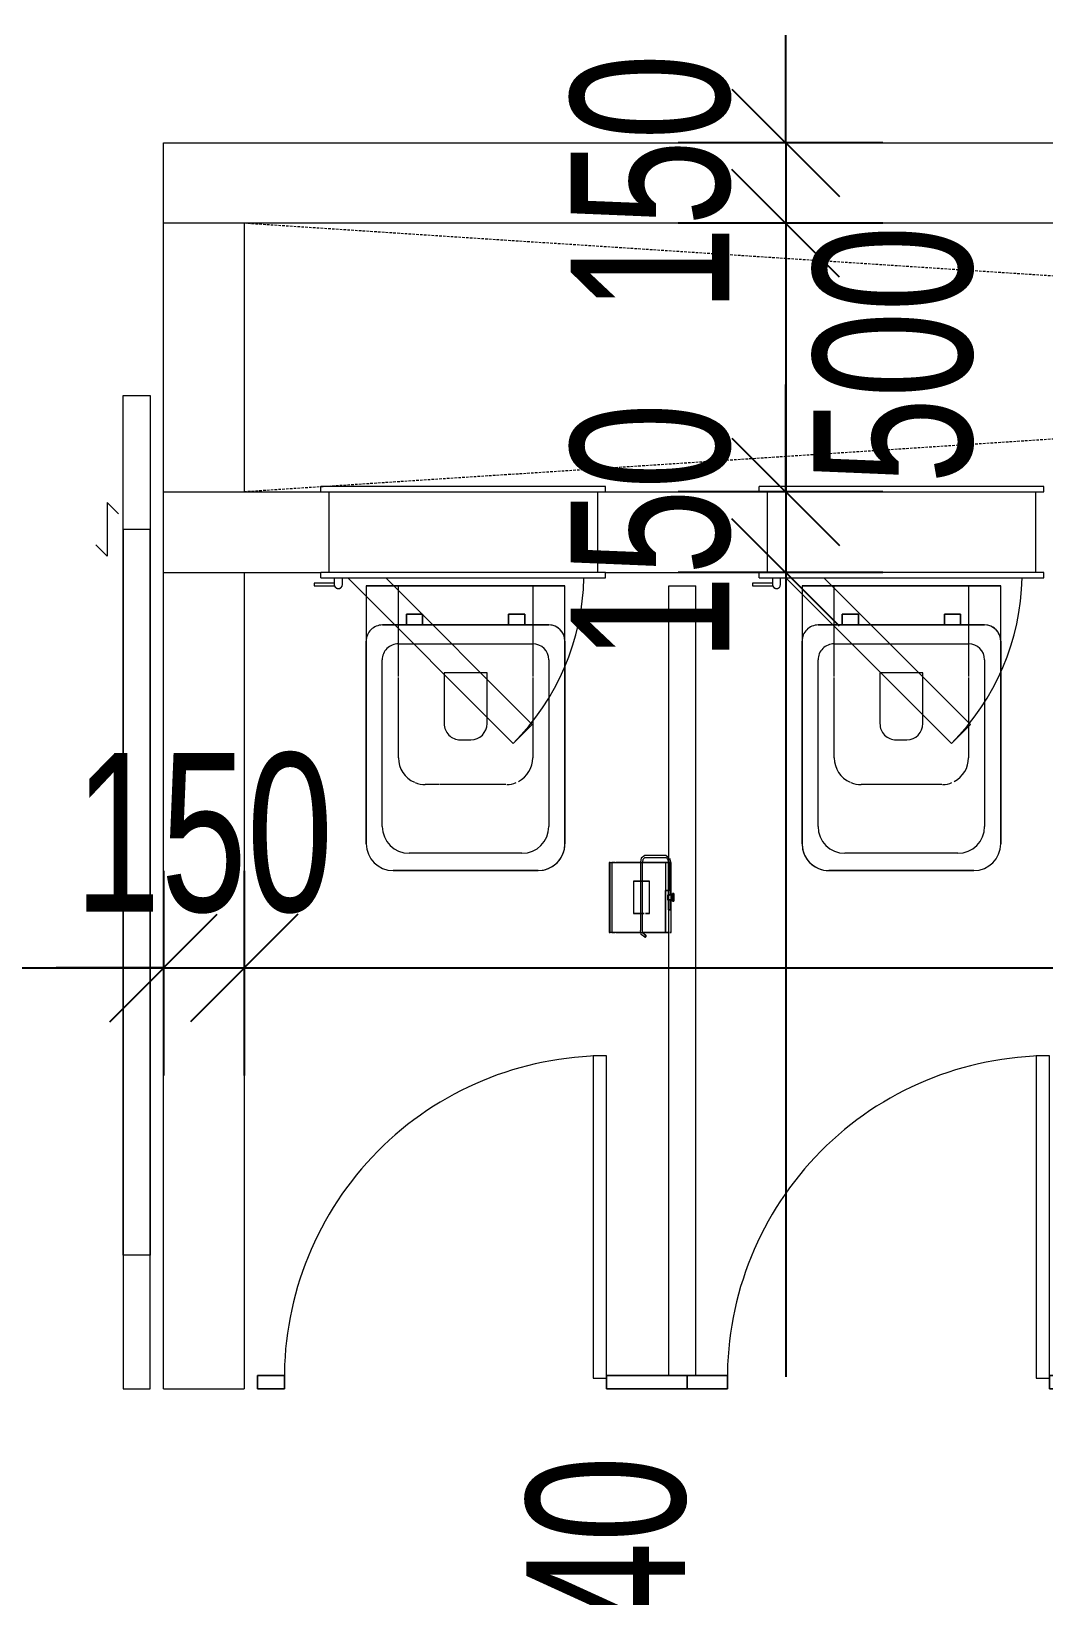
# Model space of a CAD drawing. Header units: millimetres. Extents: x 10569 to 232243, y -25347 to 80743.
# Drawn here: x 80868 to 82753, y 45782 to 48695 of the extents above; entities that cross this region are included whole.
import ezdxf

# ---------------------------------------------------------------- set-up
doc = ezdxf.new("R2010")
doc.units = ezdxf.units.MM
doc.linetypes.add('Hidden', pattern=[7.14375, 4.7625, -2.38125])
for name, color, linetype, lineweight in [('A-ANNO-DIMS', 211, 'Continuous', 5), ('A-DETL-HDLN', 90, 'Hidden', 9), ('A-DOOR', 31, 'Continuous', 20), ('A-DOOR-FRAM', 31, 'Continuous', 30), ('A-WALL', 113, 'Continuous', 20), ('P-SANR-FIXT', 6, 'Continuous', 9)]:
    doc.layers.add(name, color=color, linetype=linetype, lineweight=lineweight)
doc.styles.add('Arial_2', font='arial.ttf', dxfattribs={"width": 0.7, "height": 295.05988})
doc.dimstyles.new('Linear_-_1_5mm_Arial', dxfattribs={"dimscale": 304.8, "dimtxt": 300, "dimasz": 0.656168, "dimexe": 0.656168, "dimexo": 0.0625, "dimgap": 0.328084, "dimtad": 1, "dimdec": 0, "dimzin": 0, "dimdsep": 46, "dimtxsty": 'Arial_2', "dimblk1": 'OBLIQUE', "dimblk2": 'OBLIQUE', "dimsah": 1, "dimcen": 0.09, "dimadec": 0, "dimazin": 0, "dimtfac": 1, "dimtdec": 4, "dimtix": 1, "dimtmove": 0, "dimatfit": 3, "dimfxl": 0.656168, "dimfxlon": 1, "dimtvp": 1, "dimtolj": 1, "dimtzin": 0, "dimarcsym": 2})
doc.dimstyles.new('Linear_-_1_5mm_Arial_1', dxfattribs={"dimscale": 304.8, "dimtxt": 300, "dimasz": 0.656168, "dimexe": 0.656168, "dimexo": 0.0625, "dimgap": 0.328084, "dimtad": 1, "dimdec": 0, "dimzin": 0, "dimdsep": 46, "dimtxsty": 'Arial_2', "dimblk1": 'OBLIQUE', "dimblk2": 'OBLIQUE', "dimsah": 1, "dimcen": 0.09, "dimadec": 0, "dimazin": 0, "dimtfac": 1, "dimtdec": 4, "dimtix": 1, "dimtmove": 2, "dimatfit": 3, "dimfxl": 0.656168, "dimfxlon": 1, "dimtvp": 1, "dimtolj": 1, "dimtzin": 0, "dimarcsym": 2})

# ---------------------------------------------------------------- blocks, each defined once
blk = doc.blocks.new('DLN_Partition Door - 600x2100_100x25 _WH_GH_-15328233-TENDER DRAFT G_F')
at = {"layer": 'A-DOOR', "lineweight": 9}
for p, q in [((20, -509.1), (20, -534.1)), ((620, -509.1), (20, -509.1)), ((620, -534.1), (620, -509.1)), ((20, -534.1), (620, -534.1))]:
    blk.add_line(p, q, dxfattribs=at)
blk.add_arc((20, -534.1), 600, 0, 90.5, dxfattribs=at)
at = {"layer": 'P-SANR-FIXT'}
for p, q in [((25, 115.9), (0, 115.9)), ((0, 115.9), (0, 65.9)), ((0, 65.9), (0, 115.9)), ((0, 115.9), (25, 115.9)), ((25, 65.9), (25, 115.9)), ((25, 115.9), (25, 65.9)), ((0, 65.9), (25, 65.9)), ((25, 65.9), (0, 65.9)), ((25, -534.1), (0, -534.1)), ((0, -534.1), (0, -684.1)), ((0, -684.1), (0, -534.1)), ((0, -534.1), (25, -534.1)), ((25, -684.1), (25, -534.1)), ((25, -534.1), (25, -650.1)), ((25, -650.1), (25, -684.1)), ((0, -684.1), (25, -684.1)), ((25, -684.1), (0, -684.1))]:
    blk.add_line(p, q, dxfattribs=at)
blk = doc.blocks.new('FP_102-TENDER DRAFT G_F')
at = {"layer": 'P-SANR-FIXT'}
blk.add_line((-12.7, -6.1), (-65, -6.1), dxfattribs=at)
blk = doc.blocks.new('FP_103-TENDER DRAFT G_F')
at = {"layer": 'P-SANR-FIXT'}
blk.add_line((-65, -120.1), (65, -120.1), dxfattribs=at)
blk = doc.blocks.new('FP_104-TENDER DRAFT G_F')
at = {"layer": 'P-SANR-FIXT'}
for p, q in [((30, -45), (-30, -45)), ((-30, -75), (30, -75))]:
    blk.add_line(p, q, dxfattribs=at)
blk = doc.blocks.new('FP_105-TENDER DRAFT G_F')
at = {"layer": 'P-SANR-FIXT'}
for p, q in [((65, -5), (-65, -5)), ((-65, -115), (65, -115))]:
    blk.add_line(p, q, dxfattribs=at)
blk = doc.blocks.new('FP_106-TENDER DRAFT G_F')
at = {"layer": 'P-SANR-FIXT'}
for p, q in [((-3, -2), (-3, -5)), ((3, -5), (3, -2))]:
    blk.add_line(p, q, dxfattribs=at)
blk = doc.blocks.new('FP_107-TENDER DRAFT G_F')
at = {"layer": 'P-SANR-FIXT'}
for p, q in [((-7, 0), (-7, -2)), ((7, -2), (7, 0))]:
    blk.add_line(p, q, dxfattribs=at)
blk = doc.blocks.new('FP_108-TENDER DRAFT G_F')
at = {"layer": 'P-SANR-FIXT'}
for p, q in [((-5, -5), (-5, -6.1)), ((-5, -10.1), (-5, -11)), ((5, -6.1), (5, -5)), ((5, -11), (5, -10.1))]:
    blk.add_line(p, q, dxfattribs=at)
blk = doc.blocks.new('FP_109-TENDER DRAFT G_F')
at = {"layer": 'P-SANR-FIXT'}
for p, q in [((-5, -6.1), (-66.1, -6.1)), ((23.2, -6.1), (5, -6.1))]:
    blk.add_line(p, q, dxfattribs=at)
blk = doc.blocks.new('FP_110-TENDER DRAFT G_F')
at = {"layer": 'P-SANR-FIXT'}
for p, q in [((-66.1, -10.1), (-5, -10.1)), ((5, -10.1), (23.2, -10.1))]:
    blk.add_line(p, q, dxfattribs=at)
blk = doc.blocks.new('FP_111-TENDER DRAFT G_F')
at = {"layer": 'P-SANR-FIXT'}
for p, q in [((-78.1, -14.1), (-74.2, -9)), ((-73.2, -7.6), (-66.1, -6.1))]:
    blk.add_line(p, q, dxfattribs=at)
blk = doc.blocks.new('FP_112-TENDER DRAFT G_F')
at = {"layer": 'P-SANR-FIXT', "flags": 128}
blk.add_lwpolyline([(-74.1, -14.1), (-70.8, -10.9), (-66.1, -10.1)], dxfattribs=at)
blk = doc.blocks.new('FP_113-TENDER DRAFT G_F')
at = {"layer": 'P-SANR-FIXT'}
for p, q in [((-78.1, -14.1), (-78.1, -54)), ((-74.1, -54), (-74.1, -14.1))]:
    blk.add_line(p, q, dxfattribs=at)
blk = doc.blocks.new('FP_114-TENDER DRAFT G_F')
at = {"layer": 'P-SANR-FIXT', "flags": 128}
blk.add_lwpolyline([(-74.1, -54), (-70.8, -57.2), (-66.1, -58)], dxfattribs=at)
blk = doc.blocks.new('FP_115-TENDER DRAFT G_F')
at = {"layer": 'P-SANR-FIXT', "flags": 128}
blk.add_lwpolyline([(-78.1, -54), (-73.2, -60.5), (-66.1, -62)], dxfattribs=at)
blk = doc.blocks.new('FP_116-TENDER DRAFT G_F')
at = {"layer": 'P-SANR-FIXT'}
for p, q in [((-30, -58), (-65, -58)), ((30, -58), (-30, -58)), ((61.8, -58), (30, -58))]:
    blk.add_line(p, q, dxfattribs=at)
blk = doc.blocks.new('FP_117-TENDER DRAFT G_F')
at = {"layer": 'P-SANR-FIXT'}
for p, q in [((-65, -62), (-30, -62)), ((-30, -62), (30, -62)), ((30, -62), (61.8, -62))]:
    blk.add_line(p, q, dxfattribs=at)
blk = doc.blocks.new('FP_118-TENDER DRAFT G_F')
at = {"layer": 'P-SANR-FIXT'}
for p, q in [((65, -57.4), (61.8, -58)), ((69.8, -54), (66.4, -57.2))]:
    blk.add_line(p, q, dxfattribs=at)
blk = doc.blocks.new('FP_119-TENDER DRAFT G_F')
at = {"layer": 'P-SANR-FIXT'}
blk.add_line((65, -61.3), (61.8, -62), dxfattribs=at)
at = {"layer": 'P-SANR-FIXT', "flags": 128}
blk.add_lwpolyline([(73.8, -54), (68.8, -60.5), (65, -61.3)], dxfattribs=at)
blk = doc.blocks.new('FP_120-TENDER DRAFT G_F')
at = {"layer": 'P-SANR-FIXT'}
for p, q in [((69.8, -52.8), (69.8, -54)), ((73.8, -54), (73.8, -52.8))]:
    blk.add_line(p, q, dxfattribs=at)
blk = doc.blocks.new('DLN_Toilet Paper Roll - DLN_Toilet Paper Roll-V101-TENDER DRAFT G_F')
at = {"layer": 'P-SANR-FIXT'}
for p, q in [((-7, 0), (7, 0)), ((-3.5, 0), (-7, 0)), ((-1.8, 0), (-3.5, 0)), ((7, 0), (-1.8, 0)), ((-65, -6.9), (-65, -5)), ((-65, -5), (-65, -6.9)), ((-65, -6.5), (-65, -6.9)), ((-65, -6.9), (-65, -6.5)), ((-65, -6.9), (-65, -8.8)), ((-65, -6.9), (-12.7, -6.9)), ((-65, -8.8), (-65, -9.7)), ((-65, -9.7), (-65, -9.9)), ((-65, -9.9), (-65, -15.6)), ((-65, -15.5), (-65, -11)), ((-65, -59.7), (-65, -12.4)), ((-65, -12.4), (-65, -45)), ((-65, -120.1), (-65, -15.5)), ((-65, -15.5), (-12.7, -15.5)), ((-65, -15.6), (-65, -37.5)), ((-12.7, -6.5), (-12.7, -6.9)), ((-12.7, -6.9), (-12.7, -6.5)), ((-12.7, -6.9), (-12.7, -7.8)), ((-12.7, -7.8), (-12.7, -8.8)), ((-12.7, -8.8), (-12.7, -9.7)), ((-12.7, -9.7), (-12.7, -9.9)), ((-12.7, -9.9), (-12.7, -15.5)), ((-12.7, -15.5), (-12.7, -11)), ((-12.7, -15.5), (65, -15.5)), ((65, -15.5), (-12.7, -15.5)), ((-7, -2), (7, -2)), ((-1.8, -2), (-7, -2)), ((-5, -5), (5, -5)), ((-1.3, -5), (-5, -5)), ((-5, -11), (-2.5, -11)), ((5, -11), (-5, -11)), ((-3, -2), (-2.9, -2)), ((-2.1, -2), (-3, -2)), ((-3, -5), (-2.9, -5)), ((-2.1, -5), (-3, -5)), ((-2.9, -2), (-2.1, -2)), ((-2.9, -5), (-1.5, -5)), ((-2.5, -11), (2.5, -11)), ((-2.1, -2), (-1.5, -2)), ((-1.5, -2), (-2.1, -2)), ((-1.5, -5), (-2.1, -5)), ((7, -2), (-1.8, -2)), ((-1.5, -2), (1.5, -2)), ((-0.8, -2), (-1.5, -2)), ((-1.5, -5), (1.5, -5)), ((1.5, -5), (-1.5, -5)), ((1.3, -5), (-1.3, -5)), ((2.1, -2), (-0.8, -2)), ((4.3, -5), (1.3, -5)), ((1.5, -2), (2.6, -2)), ((1.5, -5), (2.1, -5)), ((2.6, -5), (1.5, -5)), ((3, -2), (2.1, -2)), ((2.1, -5), (2.6, -5)), ((2.5, -11), (5, -11)), ((2.6, -2), (2.9, -2)), ((2.6, -5), (3, -5)), ((2.9, -5), (2.6, -5)), ((2.9, -2), (3, -2)), ((3, -5), (2.9, -5)), ((4.8, -5), (4.3, -5)), ((5, -5), (4.8, -5)), ((23.2, -6.3), (23.2, -6.9)), ((23.2, -8.9), (23.2, -6.3)), ((23.2, -6.9), (23.2, -8.9)), ((23.2, -9.3), (23.2, -8.9)), ((23.2, -8.9), (23.2, -9.3)), ((65, -6.9), (65, -5)), ((65, -5), (65, -6.9)), ((65, -15.1), (65, -8.6)), ((65, -8.6), (65, -15.1)), ((65, -45), (65, -15.1)), ((65, -15.1), (65, -59.7)), ((65, -15.6), (65, -15.5)), ((65, -15.5), (65, -120.1)), ((65, -37.5), (65, -15.6)), ((-65, -37.8), (-65, -59)), ((-65, -59.3), (-65, -45)), ((-65, -45), (-65, -59.7)), ((-65, -47), (-65, -59.3)), ((-30, -56.1), (-30, -45)), ((-30, -45), (-30, -45.5)), ((-30, -45.5), (-30, -47)), ((-30, -47), (-30, -49.4)), ((-30, -49.4), (-30, -52.5)), ((-30, -52.5), (-30, -55.1)), ((-30, -55.7), (-30, -55)), ((-30, -55), (-30, -55.7)), ((-30, -56.5), (-30, -55.7)), ((-30, -55.7), (-30, -56.5)), ((-30, -59.7), (-30, -56.2)), ((-30, -58.7), (-30, -56.5)), ((-30, -56.5), (-30, -64.3)), ((30, -47), (30, -45)), ((30, -45), (30, -49.4)), ((30, -49.4), (30, -47)), ((30, -52.5), (30, -49.6)), ((30, -49.6), (30, -52.5)), ((30, -55.7), (30, -55)), ((30, -55), (30, -55.7)), ((30, -63.5), (30, -55.7)), ((30, -55.7), (30, -56.5)), ((30, -56.1), (30, -59.7)), ((30, -56.5), (30, -58.7)), ((65, -59), (65, -37.8)), ((65, -59.7), (65, -45)), ((65, -45), (65, -59.7)), ((65, -59.7), (65, -47)), ((-65, -59.8), (-65, -78.6)), ((-65, -96.9), (-65, -60)), ((-65, -60), (-65, -75)), ((-65, -60.8), (-65, -73)), ((-65, -75), (-65, -60.8)), ((-65, -75), (-65, -96.9)), ((-65, -79.9), (-65, -95.2)), ((-30, -62.5), (-30, -58.7)), ((-30, -63.9), (-30, -60)), ((-30, -64.3), (-30, -62.5)), ((-30, -65), (-30, -64.3)), ((-30, -64.3), (-30, -64.8)), ((-30, -64.8), (-30, -65)), ((-30, -70.4), (-30, -65.2)), ((-30, -65.2), (-30, -67.5)), ((-30, -67.5), (-30, -70.4)), ((-30, -75), (-30, -70.6)), ((-30, -70.6), (-30, -74.5)), ((-30, -74.5), (-30, -75)), ((30, -58.7), (30, -60)), ((30, -60), (30, -61.3)), ((30, -60), (30, -63.8)), ((30, -61.3), (30, -62.5)), ((30, -62.5), (30, -63.5)), ((30, -64.3), (30, -63.5)), ((30, -63.5), (30, -64.3)), ((30, -63.9), (30, -75)), ((30, -65), (30, -64.3)), ((30, -64.3), (30, -65)), ((30, -75), (30, -64.9)), ((65, -78.6), (65, -59.8)), ((65, -73), (65, -60)), ((65, -60), (65, -96.9)), ((65, -75), (65, -60)), ((65, -60), (65, -75)), ((65, -96.9), (65, -75)), ((65, -95.2), (65, -79.9)), ((-65, -96.9), (-65, -107.7)), ((-65, -107.6), (-65, -98.9)), ((-65, -98.9), (-65, -107.6)), ((-65, -115), (-65, -109.9)), ((-65, -109.9), (-65, -115)), ((-65, -110), (-65, -113.7)), ((65, -107.7), (65, -96.9)), ((65, -107.6), (65, -98.9)), ((65, -98.9), (65, -107.6)), ((65, -115), (65, -109.9)), ((65, -109.9), (65, -115)), ((65, -113.7), (65, -110)), ((-65, -118.1), (-65, -120.1)), ((65, -118.1), (-65, -118.1)), ((-65, -120.1), (65, -120.1)), ((65, -120.1), (65, -118.1))]:
    blk.add_line(p, q, dxfattribs=at)
for start_param, end_param in [(0, 3.141593), (3.141593, 6.283185)]:
    blk.add_ellipse((71.8, -52.8), major_axis=(2, 0), ratio=0.802744, start_param=start_param, end_param=end_param, dxfattribs=at)
for points, knots in [([(-4.7, -6.8), (-4.8, -6.6), (-4.9, -6.3), (-5, -6.1), (-5, -6.1), (-5, -6.1)], [0.6, 0.6, 0.6, 0.6, 0.8, 0.9, 1, 1, 1, 1]), ([(-5, -6.1), (-5, -6.1), (-5, -6.2), (-4.9, -6.4), (-4.8, -6.7), (-4.8, -6.9)], [0, 0, 0, 0, 0.25, 0.5, 1, 1, 1, 1]), ([(-4.8, -9.2), (-4.8, -9.2), (-4.8, -9.4), (-4.9, -9.7), (-5, -10), (-5, -10.1), (-5, -10.1)], [0.5555556, 0.5555556, 0.5555556, 0.5555556, 0.5833333, 0.7222222, 0.8611111, 1, 1, 1, 1]), ([(-5, -10.1), (-5, -10.1), (-5, -10.1), (-4.9, -10), (-4.8, -9.8), (-4.8, -9.7), (-4.8, -9.6)], [0, 0, 0, 0, 0.2, 0.4, 0.7, 0.8, 0.8, 0.8, 0.8]), ([(5, -6.1), (5, -6.1), (5, -6.1), (4.9, -6.3), (4.8, -6.6), (4.7, -7), (4.6, -7.1)], [0.0355904, 0.0355904, 0.0355904, 0.0355904, 0.1, 0.2, 0.4, 0.5, 0.5, 0.5, 0.5]), ([(4.7, -7.8), (4.7, -7.8), (4.7, -7.7), (4.7, -7.5), (4.7, -7.4), (4.7, -7.3)], [0.7777778, 0.7777778, 0.7777778, 0.7777778, 0.7916667, 0.8611111, 0.8888889, 0.8888889, 0.8888889, 0.8888889]), ([(4.8, -9.2), (4.7, -9), (4.7, -8.7), (4.7, -8.3), (4.6, -8), (4.7, -7.9), (4.7, -7.8)], [0.4444444, 0.4444444, 0.4444444, 0.4444444, 0.5833333, 0.6527778, 0.7222222, 0.7777778, 0.7777778, 0.7777778, 0.7777778]), ([(4.7, -9.3), (4.7, -9.5), (4.9, -9.8), (5, -10.1), (5, -10.1), (5, -10.1)], [0, 0, 0, 0, 0.4, 0.7, 1, 1, 1, 1]), ([(4.8, -6.9), (4.8, -6.7), (4.9, -6.4), (5, -6.2), (5, -6.1), (5, -6.1)], [0, 0, 0, 0, 0.5, 0.75, 1, 1, 1, 1]), ([(5, -10.1), (5, -10.1), (5, -10), (4.9, -9.8), (4.8, -9.4), (4.8, -9.2)], [0, 0, 0, 0, 0.1111111, 0.2222222, 0.4444444, 0.4444444, 0.4444444, 0.4444444])]:
    blk.add_open_spline(points, degree=3, knots=knots, dxfattribs=at)
for points in [[(-4.8, -6.9), (-4.8, -7.1), (-4.7, -7.2), (-4.7, -7.3)], [(-4.7, -7.8), (-4.7, -7.9), (-4.6, -8.3), (-4.7, -8.7), (-4.7, -9), (-4.8, -9.2)], [(-4.8, -9.6), (-4.7, -9.5), (-4.7, -9.4), (-4.7, -9.3)], [(-4.5, -7.6), (-4.6, -7.4), (-4.6, -7.1), (-4.7, -6.9), (-4.7, -6.8)], [(-4.7, -7.3), (-4.7, -7.5), (-4.7, -7.6), (-4.7, -7.8)], [(-4.7, -9.3), (-4.6, -9.2), (-4.6, -9.1), (-4.6, -8.9)], [(-4.6, -8.9), (-4.6, -8.8), (-4.5, -8.5), (-4.5, -8), (-4.5, -7.7), (-4.5, -7.6)], [(4.6, -7.1), (4.6, -7.3), (4.5, -7.6), (4.5, -8), (4.5, -8.5), (4.6, -8.8), (4.6, -8.9)], [(4.6, -8.9), (4.6, -9.1), (4.6, -9.2), (4.7, -9.3)], [(4.7, -7.3), (4.7, -7.2), (4.8, -7.1), (4.8, -6.9)], [(5, -6.1), (5, -6.1), (5, -6.1), (5, -6.1)]]:
    blk.add_open_spline(points, degree=3, dxfattribs=at)
for name in ['FP_107-TENDER DRAFT G_F', 'FP_111-TENDER DRAFT G_F', 'FP_113-TENDER DRAFT G_F', 'FP_112-TENDER DRAFT G_F', 'FP_109-TENDER DRAFT G_F', 'FP_110-TENDER DRAFT G_F', 'FP_105-TENDER DRAFT G_F', 'FP_102-TENDER DRAFT G_F', 'FP_108-TENDER DRAFT G_F', 'FP_106-TENDER DRAFT G_F', 'FP_115-TENDER DRAFT G_F', 'FP_114-TENDER DRAFT G_F', 'FP_116-TENDER DRAFT G_F', 'FP_104-TENDER DRAFT G_F', 'FP_118-TENDER DRAFT G_F', 'FP_119-TENDER DRAFT G_F', 'FP_120-TENDER DRAFT G_F', 'FP_117-TENDER DRAFT G_F', 'FP_103-TENDER DRAFT G_F']:
    blk.add_blockref(name, (0, 0), dxfattribs=at)
blk = doc.blocks.new('DLN_Toilet - DLN_Toilet-V344-TENDER DRAFT G_F')
at = {"layer": 'P-SANR-FIXT'}
for p, q in [((135, 700), (-135, 700)), ((-135, 700), (135, 700)), ((135, 700), (-135, 700)), ((-185, 650), (-185, 272.8)), ((-185, 272.8), (-185, 650)), ((-185, 650), (-185, 272.8)), ((-105, 667.8), (105.2, 667.8)), ((185, 272.8), (185, 650)), ((185, 650), (185, 272.8)), ((185, 272.8), (185, 650)), ((-155, 307.8), (-155, 617.8)), ((155.2, 617.8), (155.2, 307.8)), ((-75, 540), (75, 540)), ((-125, 340.5), (-125, 490)), ((125, 490), (125, 340.6)), ((10, 456.5), (-10, 456.5)), ((-40, 426.5), (-40, 331.7)), ((40, 331.7), (40, 426.5)), ((-125, 277.8), (-125, 338.8)), ((-40, 331.7), (40, 331.7)), ((125, 338.9), (125, 277.9)), ((-185, 272.8), (-185, 170)), ((125.2, 277.8), (-125, 277.8)), ((-125, 242.8), (-125, 277.8)), ((125, 277.9), (125, 242.8)), ((185, 170), (185, 272.8)), ((-155, 242.8), (155, 242.8)), ((-110, 242.8), (-155, 242.8)), ((-125, 170), (-125, 242.8)), ((-80, 242.8), (-110, 242.8)), ((-80, 242.8), (-110, 242.8)), ((-110, 242.8), (-110, 222.8)), ((-110, 222.8), (-110, 242.8)), ((-110, 242.8), (-80, 242.8)), ((80, 242.8), (-80, 242.8)), ((-80, 222.8), (-80, 242.8)), ((-80, 242.8), (-80, 222.8)), ((110, 242.8), (80, 242.8)), ((110, 242.8), (80, 242.8)), ((80, 242.8), (80, 222.8)), ((80, 222.8), (80, 242.8)), ((80, 242.8), (110, 242.8)), ((155, 242.8), (110, 242.8)), ((110, 222.8), (110, 242.8)), ((110, 242.8), (110, 222.8)), ((125, 242.8), (125, 170)), ((-110, 222.8), (-80, 222.8)), ((-80, 222.8), (-110, 222.8)), ((80, 222.8), (110, 222.8)), ((110, 222.8), (80, 222.8)), ((-185, 170), (185, 170)), ((-125, 170), (-185, 170)), ((125, 170), (-125, 170)), ((185, 170), (125, 170))]:
    blk.add_line(p, q, dxfattribs=at)
for centre, radius, start, end in [((-135, 650), 50, 90, 180), ((-135, 650), 50, 90, 180), ((-135, 650), 50, 90, 180), ((135, 650), 50, 0, 90), ((135, 650), 50, 0, 90), ((135, 650), 50, 67.5, 90), ((135, 650), 50, 0, 67.5), ((-105, 617.8), 50, 90, 180), ((105.2, 617.8), 50, 0, 90), ((-75, 490), 50, 118.0175, 180), ((-75, 490), 50, 92.0659, 112.5), ((75, 490), 50, 67.5, 90), ((75, 490), 50, 0, 66.0442), ((-10, 426.5), 30, 90, 180), ((10, 426.5), 30, 360, 90), ((-125, 307.8), 30, 180, 270), ((125.2, 307.8), 30, 270, 0), ((-155, 272.8), 30, 180, 270), ((-155, 272.8), 30, 180, 240), ((155, 272.8), 30, 270, 0), ((155, 272.8), 30, 270, 0), ((-155, 272.8), 30, 240, 270)]:
    blk.add_arc(centre, radius, start, end, dxfattribs=at)
blk = doc.blocks.new('DLN_Toilet - DLN_Toilet-V345-TENDER DRAFT G_F')
at = {"layer": 'P-SANR-FIXT'}
for p, q in [((135, 700), (-135, 700)), ((-135, 700), (135, 700)), ((135, 700), (-135, 700)), ((-185, 650), (-185, 272.8)), ((-185, 272.8), (-185, 650)), ((-185, 650), (-185, 272.8)), ((-105, 667.8), (105.2, 667.8)), ((185, 272.8), (185, 650)), ((185, 650), (185, 272.8)), ((185, 272.8), (185, 650)), ((-155, 307.8), (-155, 617.8)), ((155.2, 617.8), (155.2, 307.8)), ((-75, 540), (47.6, 540)), ((48.9, 540), (75, 540)), ((-125, 340.5), (-125, 490)), ((125, 490), (125, 340.6)), ((10, 456.5), (-10, 456.5)), ((-40, 426.5), (-40, 331.7)), ((40, 331.7), (40, 426.5)), ((-125, 277.8), (-125, 338.8)), ((-40, 331.7), (40, 331.7)), ((125, 338.9), (125, 277.9)), ((-185, 272.8), (-185, 170)), ((125.2, 277.8), (-125, 277.8)), ((-125, 242.8), (-125, 277.8)), ((125, 277.9), (125, 242.8)), ((185, 170), (185, 272.8)), ((-155, 242.8), (155, 242.8)), ((-110, 242.8), (-155, 242.8)), ((-125, 170), (-125, 242.8)), ((-80, 242.8), (-110, 242.8)), ((-80, 242.8), (-110, 242.8)), ((-110, 242.8), (-110, 222.8)), ((-110, 222.8), (-110, 242.8)), ((-110, 242.8), (-80, 242.8)), ((80, 242.8), (-80, 242.8)), ((-80, 222.8), (-80, 242.8)), ((-80, 242.8), (-80, 222.8)), ((110, 242.8), (80, 242.8)), ((110, 242.8), (80, 242.8)), ((80, 242.8), (80, 222.8)), ((80, 222.8), (80, 242.8)), ((80, 242.8), (110, 242.8)), ((155, 242.8), (110, 242.8)), ((110, 222.8), (110, 242.8)), ((110, 242.8), (110, 222.8)), ((125, 242.8), (125, 170)), ((-110, 222.8), (-80, 222.8)), ((-80, 222.8), (-110, 222.8)), ((80, 222.8), (110, 222.8)), ((110, 222.8), (80, 222.8)), ((-185, 170), (185, 170)), ((-125, 170), (-185, 170)), ((125, 170), (-125, 170)), ((185, 170), (125, 170))]:
    blk.add_line(p, q, dxfattribs=at)
for centre, radius, start, end in [((-135, 650), 50, 90, 180), ((-135, 650), 50, 90, 180), ((-135, 650), 50, 90, 157.5), ((135, 650), 50, 0, 90), ((135, 650), 50, 0, 90), ((135, 650), 50, 0, 90), ((-135, 650), 50, 157.5, 180), ((-105, 617.8), 50, 90, 180), ((105.2, 617.8), 50, 0, 90), ((-75, 490), 50, 118.0175, 180), ((-75, 490), 50, 92.0659, 112.5), ((75, 490), 50, 67.5, 90), ((75, 490), 50, 0, 66.0442), ((-10, 426.5), 30, 90, 180), ((10, 426.5), 30, 360, 90), ((-125, 307.8), 30, 180, 270), ((125.2, 307.8), 30, 270, 0), ((-155, 272.8), 30, 180, 270), ((-155, 272.8), 30, 180, 210), ((155, 272.8), 30, 270, 0), ((155, 272.8), 30, 270, 0), ((-155, 272.8), 30, 210, 270)]:
    blk.add_arc(centre, radius, start, end, dxfattribs=at)
blk = doc.blocks.new('DLN_Silding Door - 1600x3000x50 _WHD_-18792919-TENDER DRAFT G_F')
at = {"layer": 'A-DOOR', "lineweight": 15}
for p, q in [((-1050.3, -600), (-1050.3, -550)), ((-1050.3, -550), (549.7, -550)), ((798.9, -550), (-801.1, -550)), ((-801.1, -550), (-801.1, -600)), ((549.7, -550), (549.7, -600)), ((798.9, -600), (798.9, -550)), ((549.7, -600), (-1050.3, -600)), ((-851.1, -630), (-829.9, -608.8)), ((-801.1, -600), (798.9, -600)), ((-851.1, -630), (-751.1, -630)), ((-751.1, -630), (-772.3, -651.2))]:
    blk.add_line(p, q, dxfattribs=at)
blk = doc.blocks.new('DLN-Access Panel__AP01_ - _AP04_ 450 x 650 _WH_-V446-TENDER DRAFT G_F')
at = {"layer": 'A-DOOR', "lineweight": 15}
for p, q in [((-265, 75), (-265, 85)), ((265, 85), (-265, 85)), ((-265, 75), (265, 75)), ((265, 75), (265, 85)), ((-265, -85), (-265, -75)), ((265, -75), (-265, -75)), ((-265, -85), (265, -85)), ((-240, -85), (-240, -97.5)), ((-225, -97.5), (-225, -85)), ((-215, -85), (93.2, -393.2)), ((128.6, -357.8), (-144.3, -85)), ((265, -85), (265, -75)), ((-240, -95), (-277.5, -95)), ((-277.5, -95), (-277.5, -100)), ((-277.5, -100), (-239.6, -100)), ((93.2, -393.2), (128.6, -357.8))]:
    blk.add_line(p, q, dxfattribs=at)
for centre, radius, start, end in [((-225, -75), 450, 315, 358.7079), ((-232.5, -97.5), 7.5, 180, 0), ((-232.5, -97.5), 7.5, 199.4712, 301.6259), ((-232.5, -97.5), 7.5, 240, 300), ((-232.5, -97.5), 7.5, 243.2518, 301.6259)]:
    blk.add_arc(centre, radius, start, end, dxfattribs=at)
at = {"layer": 'A-DOOR-FRAM', "lineweight": 15}
for p, q in [((-250, 75), (-250, -75)), ((250, 75), (250, -75))]:
    blk.add_line(p, q, dxfattribs=at)
blk = doc.blocks.new('DLN_Partition Door - 600x2100_100x25 _WH_GH_-15328571-TENDER DRAFT G_F')
at = {"layer": 'A-DOOR', "lineweight": 9}
for p, q in [((20, -509.1), (20, -534.1)), ((620, -509.1), (20, -509.1)), ((620, -534.1), (620, -509.1)), ((20, -534.1), (620, -534.1))]:
    blk.add_line(p, q, dxfattribs=at)
blk.add_arc((20, -534.1), 600, 0, 90.5, dxfattribs=at)
at = {"layer": 'P-SANR-FIXT'}
for p, q in [((25, 140.9), (0, 140.9)), ((0, 140.9), (0, 65.9)), ((0, 65.9), (0, 140.9)), ((0, 140.9), (25, 140.9)), ((25, 65.9), (25, 140.9)), ((25, 140.9), (25, 124.9)), ((25, 124.9), (25, 65.9)), ((0, 65.9), (25, 65.9)), ((25, 65.9), (0, 65.9)), ((25, -534.1), (0, -534.1)), ((0, -534.1), (0, -681.1)), ((0, -681.1), (0, -534.1)), ((0, -534.1), (25, -534.1)), ((25, -681.1), (25, -534.1)), ((25, -534.1), (25, -641.1)), ((25, -641.1), (25, -681.1)), ((0, -681.1), (25, -681.1)), ((25, -681.1), (0, -681.1))]:
    blk.add_line(p, q, dxfattribs=at)
blk = doc.blocks.new('_Oblique')
at = {"color": 0, "linetype": 'ByBlock', "lineweight": -2}
blk.add_line((-0.5, -0.5), (0.5, 0.5), dxfattribs=at)
blk = doc.blocks.new('DIMBLOCK29-TENDER DRAFT G_F')
at = {"layer": 'A-ANNO-DIMS', "color": 0, "lineweight": -2, "transparency": 16777216}
for p, q in [((78989.3, 47132), (78989.3, 46751.1)), ((81114.3, 47132), (81114.3, 46751.1)), ((78989.3, 46951.1), (81114.3, 46951.1))]:
    blk.add_line(p, q, dxfattribs=at)
at = {"layer": 'Defpoints', "color": 0, "transparency": 16777216}
for p in [(78989.3, 47151.1), (81114.3, 47151.1), (81114.3, 46951.1)]:
    blk.add_point(p, dxfattribs=at)
at = {"layer": 'A-ANNO-DIMS', "color": 0, "lineweight": -2, "transparency": 16777216, "xscale": 200, "yscale": 200, "zscale": 200, "rotation": 180}
blk.add_blockref('_Oblique', (78989.3, 46951.1), dxfattribs=at)
at = {"layer": 'A-ANNO-DIMS', "color": 0, "lineweight": -2, "transparency": 16777216, "xscale": 200, "yscale": 200, "zscale": 200}
blk.add_blockref('_Oblique', (81114.3, 46951.1), dxfattribs=at)
at = {"layer": 'A-ANNO-DIMS', "color": 0, "transparency": 16777216, "insert": (80051.8, 47201.7), "char_height": 295.06, "width": 753.231, "attachment_point": 5, "style": 'Arial_2'}
blk.add_mtext('\\A1;2125', dxfattribs=at)
blk = doc.blocks.new('DIMBLOCK30-TENDER DRAFT G_F')
at = {"layer": 'A-ANNO-DIMS', "color": 0, "lineweight": -2, "transparency": 16777216}
for p, q in [((81114.3, 47132), (81114.3, 46751.1)), ((81264.3, 47132), (81264.3, 46751.1)), ((81114.3, 46951.1), (80914.3, 46951.1)), ((81114.3, 46951.1), (81264.3, 46951.1)), ((81264.3, 46951.1), (81464.3, 46951.1))]:
    blk.add_line(p, q, dxfattribs=at)
at = {"layer": 'Defpoints', "color": 0, "transparency": 16777216}
for p in [(81114.3, 47151.1), (81264.3, 47151.1), (81264.3, 46951.1)]:
    blk.add_point(p, dxfattribs=at)
at = {"layer": 'A-ANNO-DIMS', "color": 0, "lineweight": -2, "transparency": 16777216, "xscale": 200, "yscale": 200, "zscale": 200}
blk.add_blockref('_Oblique', (81114.3, 46951.1), dxfattribs=at)
at = {"layer": 'A-ANNO-DIMS', "color": 0, "lineweight": -2, "transparency": 16777216, "xscale": 200, "yscale": 200, "zscale": 200, "rotation": 180}
blk.add_blockref('_Oblique', (81264.3, 46951.1), dxfattribs=at)
at = {"layer": 'A-ANNO-DIMS', "color": 0, "transparency": 16777216, "insert": (81189.3, 47201.7), "char_height": 295.06, "width": 564.923, "attachment_point": 5, "style": 'Arial_2'}
blk.add_mtext('\\A1;150', dxfattribs=at)
blk = doc.blocks.new('DIMBLOCK31-TENDER DRAFT G_F')
at = {"layer": 'A-ANNO-DIMS', "color": 0, "lineweight": -2, "transparency": 16777216}
for p, q in [((81264.3, 47132), (81264.3, 46751.1)), ((86289.3, 47132), (86289.3, 46751.1)), ((81264.3, 46951.1), (86289.3, 46951.1))]:
    blk.add_line(p, q, dxfattribs=at)
at = {"layer": 'Defpoints', "color": 0, "transparency": 16777216}
for p in [(81264.3, 47151.1), (86289.3, 47151.1), (86289.3, 46951.1)]:
    blk.add_point(p, dxfattribs=at)
at = {"layer": 'A-ANNO-DIMS', "color": 0, "lineweight": -2, "transparency": 16777216, "xscale": 200, "yscale": 200, "zscale": 200, "rotation": 180}
blk.add_blockref('_Oblique', (81264.3, 46951.1), dxfattribs=at)
at = {"layer": 'A-ANNO-DIMS', "color": 0, "lineweight": -2, "transparency": 16777216, "xscale": 200, "yscale": 200, "zscale": 200}
blk.add_blockref('_Oblique', (86289.3, 46951.1), dxfattribs=at)
at = {"layer": 'A-ANNO-DIMS', "color": 0, "transparency": 16777216, "insert": (83776.8, 47201.7), "char_height": 295.06, "width": 753.231, "attachment_point": 5, "style": 'Arial_2'}
blk.add_mtext('\\A1;5025', dxfattribs=at)
blk = doc.blocks.new('DIMBLOCK66-TENDER DRAFT G_F')
at = {"layer": 'A-ANNO-DIMS', "color": 0, "lineweight": -2, "transparency": 16777216}
for p, q in [((82272.8, 48487.5), (82272.8, 48687.5)), ((82453.8, 48487.5), (82072.8, 48487.5)), ((82272.8, 48487.5), (82272.8, 48337.5)), ((82453.8, 48337.5), (82072.8, 48337.5)), ((82272.8, 48337.5), (82272.8, 48137.5))]:
    blk.add_line(p, q, dxfattribs=at)
at = {"layer": 'Defpoints', "color": 0, "transparency": 16777216}
for p in [(82472.8, 48487.5), (82272.8, 48337.5), (82472.8, 48337.5)]:
    blk.add_point(p, dxfattribs=at)
at = {"layer": 'A-ANNO-DIMS', "color": 0, "lineweight": -2, "transparency": 16777216, "xscale": 200, "yscale": 200, "zscale": 200}
for p, rotation in [((82272.8, 48487.5), 270), ((82272.8, 48337.5), 90)]:
    blk.add_blockref('_Oblique', p, dxfattribs=dict(at, rotation=rotation))
at = {"layer": 'A-ANNO-DIMS', "color": 0, "transparency": 16777216, "insert": (82022.2, 48412.5), "char_height": 295.06, "width": 564.923, "attachment_point": 5, "rotation": 90, "style": 'Arial_2'}
blk.add_mtext('\\A1;150', dxfattribs=at)
blk = doc.blocks.new('DIMBLOCK67-TENDER DRAFT G_F')
at = {"layer": 'A-ANNO-DIMS', "color": 0, "lineweight": -2, "transparency": 16777216}
for p, q in [((82453.8, 48337.5), (82072.8, 48337.5)), ((82272.8, 48337.5), (82272.8, 47837.5)), ((82453.8, 47837.5), (82072.8, 47837.5))]:
    blk.add_line(p, q, dxfattribs=at)
at = {"layer": 'Defpoints', "color": 0, "transparency": 16777216}
for p in [(82472.8, 48337.5), (82272.8, 47837.5), (82472.8, 47837.5)]:
    blk.add_point(p, dxfattribs=at)
at = {"layer": 'A-ANNO-DIMS', "color": 0, "lineweight": -2, "transparency": 16777216, "xscale": 200, "yscale": 200, "zscale": 200}
for p, rotation in [((82272.8, 48337.5), 90), ((82272.8, 47837.5), 270)]:
    blk.add_blockref('_Oblique', p, dxfattribs=dict(at, rotation=rotation))
at = {"layer": 'A-ANNO-DIMS', "color": 0, "transparency": 16777216, "insert": (82324.4, 47852.1), "char_height": 295.06, "width": 564.923, "attachment_point": 1, "rotation": 90, "line_spacing_factor": 0.938532, "style": 'Arial_2'}
blk.add_mtext('\\A1;500', dxfattribs=at)
blk = doc.blocks.new('DIMBLOCK68-TENDER DRAFT G_F')
at = {"layer": 'A-ANNO-DIMS', "color": 0, "lineweight": -2, "transparency": 16777216}
for p, q in [((82272.8, 47837.5), (82272.8, 48037.5)), ((82453.8, 47837.5), (82072.8, 47837.5)), ((82272.8, 47837.5), (82272.8, 47687.5)), ((82453.8, 47687.5), (82072.8, 47687.5)), ((82272.8, 47687.5), (82272.8, 47487.5))]:
    blk.add_line(p, q, dxfattribs=at)
at = {"layer": 'Defpoints', "color": 0, "transparency": 16777216}
for p in [(82472.8, 47837.5), (82272.8, 47687.5), (82472.8, 47687.5)]:
    blk.add_point(p, dxfattribs=at)
at = {"layer": 'A-ANNO-DIMS', "color": 0, "lineweight": -2, "transparency": 16777216, "xscale": 200, "yscale": 200, "zscale": 200}
for p, rotation in [((82272.8, 47837.5), 270), ((82272.8, 47687.5), 90)]:
    blk.add_blockref('_Oblique', p, dxfattribs=dict(at, rotation=rotation))
at = {"layer": 'A-ANNO-DIMS', "color": 0, "transparency": 16777216, "insert": (82022.2, 47762.5), "char_height": 295.06, "width": 564.923, "attachment_point": 5, "rotation": 90, "style": 'Arial_2'}
blk.add_mtext('\\A1;150', dxfattribs=at)
blk = doc.blocks.new('DIMBLOCK69-TENDER DRAFT G_F')
at = {"layer": 'A-ANNO-DIMS', "color": 0, "lineweight": -2, "transparency": 16777216}
for p, q in [((82453.8, 47687.5), (82072.8, 47687.5)), ((82272.8, 47687.5), (82272.8, 46189.8)), ((82272.8, 43347.5), (82272.8, 45365.3)), ((82453.8, 43347.5), (82072.8, 43347.5))]:
    blk.add_line(p, q, dxfattribs=at)
at = {"layer": 'Defpoints', "color": 0, "transparency": 16777216}
for p in [(82472.8, 47687.5), (82272.8, 43347.5), (82472.8, 43347.5)]:
    blk.add_point(p, dxfattribs=at)
at = {"layer": 'A-ANNO-DIMS', "color": 0, "lineweight": -2, "transparency": 16777216, "xscale": 200, "yscale": 200, "zscale": 200}
for p, rotation in [((82272.8, 47687.5), 90), ((82272.8, 43347.5), 270)]:
    blk.add_blockref('_Oblique', p, dxfattribs=dict(at, rotation=rotation))
at = {"layer": 'A-ANNO-DIMS', "color": 0, "transparency": 16777216, "insert": (81790.1, 45400.9), "char_height": 295.06, "width": 753.231, "attachment_point": 1, "rotation": 90, "line_spacing_factor": 0.938532, "style": 'Arial_2'}
blk.add_mtext('\\A1;4340', dxfattribs=at)

msp = doc.modelspace()

# ---------------------------------------------------------------- linework, layer by layer
at = {"layer": 'A-DETL-HDLN'}
for p, q in [((88939.29296, 48337.48546), (81264.29296, 47837.48546)), ((88939.29296, 47837.48546), (81264.29296, 48337.48546))]:
    msp.add_line(p, q, dxfattribs=at)
at = {"layer": 'A-WALL'}
for p, q in [((81114.29296, 48487.48546), (84360.1263, 48487.48546)), ((81114.29296, 46167.48546), (81114.29296, 48487.48546)), ((89089.29296, 48337.48546), (81114.29296, 48337.48546)), ((81264.29296, 48337.48546), (81264.29296, 47837.48546)), ((81114.29296, 47837.48546), (81407.29296, 47837.48546)), ((81937.29296, 47837.48546), (82223.29296, 47837.48546)), ((81114.29296, 47687.48546), (81407.29296, 47687.48546)), ((81264.29296, 47687.48546), (81264.29296, 46167.48546)), ((81937.29296, 47687.48546), (82223.29296, 47687.48546)), ((81114.29296, 46167.48546), (81264.29296, 46167.48546))]:
    msp.add_line(p, q, dxfattribs=at)
at = {"layer": 'A-WALL', "lineweight": 9}
for p, q in [((82055.29296, 46192.48546), (82055.29296, 47662.48546)), ((82055.29296, 47662.48546), (82105.29296, 47662.48546)), ((82105.29296, 46192.48546), (82105.29296, 47662.48546)), ((82105.29296, 46192.48546), (82055.29296, 46192.48546))]:
    msp.add_line(p, q, dxfattribs=at)

# ---------------------------------------------------------------- block references
at = {"layer": 'A-DOOR', "lineweight": 15, "rotation": 270.0000000000003}
msp.add_blockref('DLN_Silding Door - 1600x3000x50 _WHD_-18792919-TENDER DRAFT G_F', (81639.29296, 46966.39205), dxfattribs=at)
at = {"layer": 'A-DOOR', "lineweight": 15}
for p in [(81672.29296, 47762.48546), (82488.29296, 47762.48546)]:
    msp.add_blockref('DLN-Access Panel__AP01_ - _AP04_ 450 x 650 _WH_-V446-TENDER DRAFT G_F', p, dxfattribs=at)
at = {"layer": 'P-SANR-FIXT'}
for name, p, rotation in [('DLN_Toilet - DLN_Toilet-V345-TENDER DRAFT G_F', (81676.79296, 47832.48546), 180), ('DLN_Toilet - DLN_Toilet-V344-TENDER DRAFT G_F', (82488.29296, 47832.48546), 180), ('DLN_Toilet Paper Roll - DLN_Toilet Paper Roll-V101-TENDER DRAFT G_F', (82064.29296, 47082.48546), 270.0000000000002), ('DLN_Partition Door - 600x2100_100x25 _WH_GH_-15328233-TENDER DRAFT G_F', (81405.16329, 46167.48546), 90.0000000000002), ('DLN_Partition Door - 600x2100_100x25 _WH_GH_-15328571-TENDER DRAFT G_F', (82230.16329, 46167.48546), 90.0000000000002)]:
    msp.add_blockref(name, p, dxfattribs=dict(at, rotation=rotation))

# ---------------------------------------------------------------- dimensions: what is measured, and where the dimension line sits
at = {"layer": 'A-ANNO-DIMS'}
for base, p1, p2, picture, middle in [((82272.81866, 48337.48546), (82472.81866, 48487.48546), (82472.81866, 48337.48546), 'DIMBLOCK66-TENDER DRAFT G_F', (82022.16905, 48412.48546)), ((82272.81866, 47687.48546), (82472.81866, 47837.48546), (82472.81866, 47687.48546), 'DIMBLOCK68-TENDER DRAFT G_F', (82022.16905, 47762.48546))]:
    dim = msp.add_linear_dim(base=base, p1=p1, p2=p2, angle=90, dimstyle='Linear_-_1_5mm_Arial', override={"dimpost": '<>', "dimfxl": 150}, dxfattribs=at)
    dim.commit()
    dim.dimension.update_dxf_attribs({"geometry": picture, "text_midpoint": middle})
for base, p1, p2, override, picture, middle in [((82272.81866, 47837.48546), (82472.81866, 48337.48546), (82472.81866, 47837.48546), {"dimpost": '<>', "dimfxl": 500}, 'DIMBLOCK67-TENDER DRAFT G_F', (82521.13048, 48134.56238)), ((82272.81866, 43347.48546), (82472.81866, 47687.48546), (82472.81866, 43347.48546), {"dimpost": '<>', "dimfxl": 4340}, 'DIMBLOCK69-TENDER DRAFT G_F', (81986.77306, 45777.54207))]:
    dim = msp.add_linear_dim(base=base, p1=p1, p2=p2, angle=90, dimstyle='Linear_-_1_5mm_Arial_1', override=override, dxfattribs=at)
    dim.commit()
    dim.dimension.update_dxf_attribs({"geometry": picture, "text_midpoint": middle, "dimtype": 160, "text_rotation": 90})
for base, p1, p2, override, picture, middle in [((81114.29296, 46951.05405), (78989.29296, 47151.05405), (81114.29296, 47151.05405), {"dimpost": '<>', "dimfxl": 2125}, 'DIMBLOCK29-TENDER DRAFT G_F', (80051.79296, 47201.70366)), ((81264.29296, 46951.05405), (81114.29296, 47151.05405), (81264.29296, 47151.05405), {"dimpost": '<>', "dimfxl": 150}, 'DIMBLOCK30-TENDER DRAFT G_F', (81189.29296, 47201.70366)), ((86289.29296, 46951.05405), (81264.29296, 47151.05405), (86289.29296, 47151.05405), {"dimpost": '<>', "dimfxl": 5025}, 'DIMBLOCK31-TENDER DRAFT G_F', (83776.79296, 47201.70366))]:
    dim = msp.add_linear_dim(base=base, p1=p1, p2=p2, dimstyle='Linear_-_1_5mm_Arial', override=override, dxfattribs=at)
    dim.commit()
    dim.dimension.update_dxf_attribs({"geometry": picture, "text_midpoint": middle})

doc.saveas('drawing.dxf')
